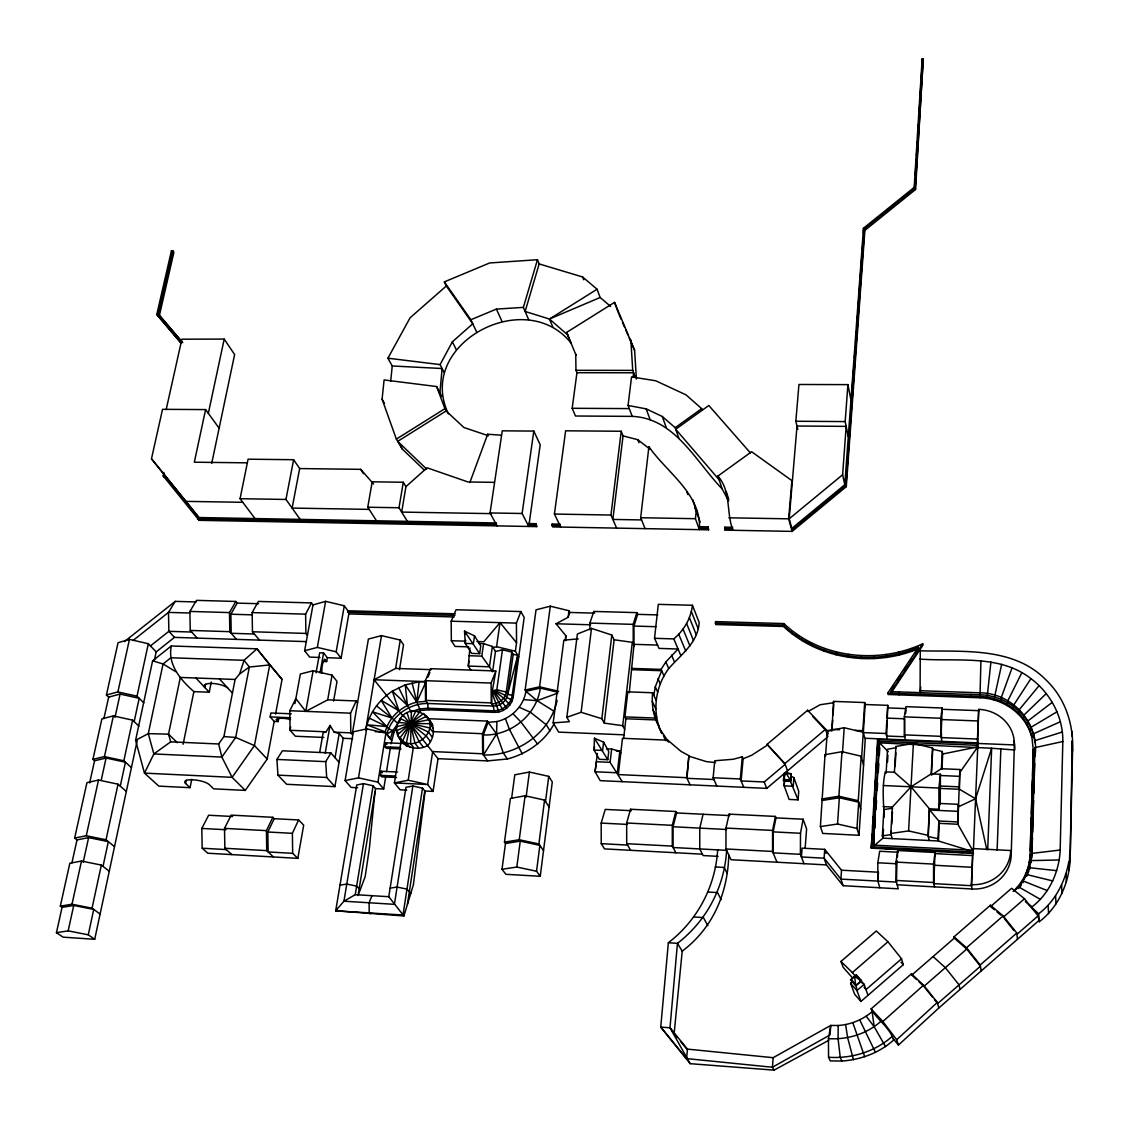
<?xml version="1.0" encoding="UTF-8"?>
<svg xmlns="http://www.w3.org/2000/svg" width="1129" height="1129" viewBox="0 0 1129 1129"><rect width="100%" height="100%" fill="white"/><g stroke="black" fill="none" stroke-linecap="round" stroke-linejoin="round"><path stroke-width="1.5" d="M972.676 856.883L971.547 885.729L933.782 883.626L935.038 852.494L897.738 850.532L896.017 862.09L896.031 880.437L898.261 888.819L843.137 885.7L826.456 864.913L731.013 859.719L725.961 848.98L725.975 828.065L729.136 814.136L775.411 816.422L775.99 817.876L773.182 831.875L773.125 852.861L800.419 854.314L803.975 863.699M776.992 862.231L772.546 851.449L772.603 830.436L775.411 816.422M934.487 886.886L933.542 882.525L933.584 864.108L935.038 852.494M941.657 741.372L940.824 718.242L942.179 708.01L905.924 706.655L904.315 716.859L904.329 734.866L905.402 739.904M942.179 708.01L940.993 737.59L977.686 739.072L978.194 742.868L864.8 738.253M800.419 854.314L800.489 833.273L803.1 819.217L775.99 817.876M920.079 692.656L920.276 650.812C962.529 651.955 1013.207 646.465 1045.877 679.841C1065.268 698.089 1073.961 724.959 1072.55 751.18L1070.123 859.409C1069.078 883.16 1058.452 907.137 1039.301 921.73L1038.087 915.859L1024.483 898.755L1011.64 888.269L990.599 906.559L994.409 909.748M977.686 739.072L978.716 709.365A36.961 34.336 1.9 0 1 1014.35 744.928L1011.217 855.09A37.553 35.634 8.5 0 1 972.097 888.989L897.188 884.783M884.205 817.142C883.57 802.197 881.834 786.842 885.263 771.841L894.408 772.25L911.018 786.786L929.407 808.801L928.292 836.504L937.973 838.706L938.425 840.992L970.037 850.687M885.531 1046.597L874.171 1026.755L872.11 1011.683C862.655 1019.797 850.603 1024.666 838.184 1025.499L838.071 1038.751L840.258 1057.421L841.867 1061.062C860.764 1059.708 879.59 1052.863 893.674 1039.964C889.737 1027.461 877.177 1019.826 871.108 1008.903L911.428 973.847L923.564 985.165L937.338 1002.411L938.749 1008.042L898.444 1045.087L893.293 1038.863M1013.856 741.076A36.749 34.18 2.2 0 1 1014.816 749.981L991.657 748.245L975.583 798.739L958.662 806.699L958.267 804.328L939.709 803.453L938.933 810.439L938.891 788.056L940.429 774.282L931.185 773.873L911.018 786.786L892.376 807.037L890.823 833.456L892.15 838.621M940.231 804.088L940.429 774.282M972.506 850.179L957.872 824.255L958.267 804.328M986.817 849.742L975.583 798.739L959.452 789.27L959.848 769.512L941.403 768.708L931.425 775.101M1070.123 859.409L1072.282 741.626M1029.098 904.555L1032.019 906.841C1049.49 893.561 1059.214 871.701 1060.173 850.038L1062.826 741.527C1063.25 716.929 1050.464 693.22 1030.918 678.614C999.391 653.987 956.7 661.876 919.825 659.082M565.784 640.552L565.77 635.599L556.032 623.772L568.127 617.267L569.849 612.454L568.974 610.747L550.303 606.188L536.035 609.829L525.126 690.045L525.902 691.315C523.602 706.204 511.437 718.27 496.901 721.558L496.591 733.949L503.336 753.029L507.344 758.984C526.777 753.96 544.912 741.471 554.283 723.463M396.632 726.554C394.797 743.178 413.891 753.353 427.778 745.521C448.255 720.965 406.482 692.994 396.632 726.554L428.822 719.681L432.873 725.227M594.433 738.225L594.094 750.065L599.344 759.309L607.783 759.676L608.743 751.491L603.606 742.162L594.433 738.225L607.783 759.676M1013.122 891.346C1023.382 882.13 1029.549 868.709 1030.057 854.949L1033.261 749.487L1032.612 775.327M1030.311 850.814L1031.327 817.452M1031.44 813.938L1032.442 780.591M1062.826 741.527L1034.997 747.61L1031.807 853.397C1031.412 866.366 1025.88 878.729 1017.328 888.368L1017.215 887.281M1031.666 857.984L1032.485 837.506M1032.64 832.228L1033.599 800.546M1033.811 793.504L1034.7 763.585M1034.912 756.543C1040.359 723.887 1012.431 692.811 979.789 692.811L919.712 690.694M980.918 661.044L980.043 694.787C1006.475 695.281 1032.033 715.659 1034.841 742.6L1034.714 740.695L1062.389 731.987M997.119 850.137L1000.873 748.626M275.589 714.036L282.052 679.39L256.932 648.822L171.298 645.971C167.417 664.769 180.838 680.095 193.878 691.625L209.26 692.218L211.306 682.001M656.175 700.403L652.562 692.754L627.795 691.851L624.93 716.873L625.889 718.764L655.977 719.949L661.806 733.427C651.659 712.639 655.074 686.884 668.735 668.509C680.858 654.778 698.075 642.584 699.19 622.474L692.444 605.271L658.292 604.354L654.538 638.308L659.011 648.399L678.077 649.006L665.828 661.961L661.072 669.398L664.007 675.904M987.706 849.643L991.657 748.245L879.632 742.868L879.251 741.301L977.531 745.323L977.601 743.616L877.558 739.537L871.278 848.147L973.297 853.482L972.873 848.571L1010.723 850.532L1011.217 855.09M658.673 725.552C652.887 715.715 651.616 703.96 652.562 692.754M972.097 888.989L971.363 884.628L972.873 848.571M977.954 748.456L977.277 743.432L978.716 709.365M973.438 849.996L977.742 746.89L942.687 754.003L941.925 769.442M970.898 694.462L970.996 697.454M959.848 769.512L957.872 824.255L939.3 823.337L938.848 821.009L929.647 810.001L957.575 811.328M469.932 647.905L468.281 666.068L470.878 670.09M937.973 838.706L938.848 821.009L957.477 821.926M941.403 768.708L942.249 751.505L932.737 749.247L932.512 747.991L913.403 743.432L895.918 746.467L894.408 772.25M939.3 823.337L938.425 840.992L882.949 838.141L873.225 846.482L879.251 741.301M929.139 840.512L928.052 835.347L929.407 808.801L938.707 809.253M931.185 773.873L932.512 747.991M931.51 773.379L932.737 749.247M920.417 692.232L920.699 687.025M890.823 833.456L908.591 830.916L913.403 743.432M891.331 831.085L891.12 834.613L882.342 835.869L882.949 838.141L883.471 829.392M891.741 824.057L892.46 811.737M895.099 766.605L895.904 752.874M887.38 739.17L886.053 733.497L886.815 720.951M886.999 717.818L887.761 705.343L865.181 704.51L864.687 702.548L833.527 701.405L831.89 730.703L826.005 730.477L812.824 716.576M877.91 881.17L878.447 872.223L841.514 870.205L824.72 849.361L802.084 848.161L801.421 856.953L824.099 858.181L840.907 879.11L843.137 885.7M882.342 835.869L883.922 809.549L892.658 808.223M886.11 773.196L887.549 749.219L896.2 747.723L895.918 746.467M887.521 761.962L887.93 755.132M871.278 848.147L872.152 834.105M872.59 827.091L873.239 816.563M873.677 809.535L874.439 797.257M874.876 790.229L875.539 779.702M875.977 772.688L876.626 762.16M877.064 755.146L877.826 742.854M873.225 846.482L879.632 742.868L888.142 751.716M922.153 58.891L914.194 187.372L863.473 228.241L844.788 484.708L791.838 528.4L791.711 529.924L845.946 485.16L864.574 228.622L915.309 187.739L923.254 58.863L922.153 58.891L922.139 64.311M873.733 846.129L874.269 837.365M874.806 828.601L875.356 819.823M876.005 809.31L876.541 800.532M877.191 790.018L877.628 783.004M878.277 772.476L878.828 763.712M879.364 754.948L879.801 747.934M914.532 187.4L915.083 178.608M915.294 175.094L916.268 159.274M916.494 155.746L917.355 141.69M917.679 136.411L918.441 124.091M918.766 118.827L919.641 104.757M919.853 101.243L920.728 87.173M920.939 83.659L921.927 67.825M724.677 528.682L732.481 528.838L732.622 527.314L724.818 527.172L724.677 528.682L725.171 530.136L792.121 531.392L846.284 486.67L864.87 230.372L915.534 189.531L923.254 58.863M860.707 809.239L858.266 800.701L861.173 756.218L841.994 751.702L825.031 754.68L820.402 826.569L822.731 833.428L859.014 835.291L865.209 739.82L862.852 730.689L864.687 702.548M859.014 835.291L856.967 828.418L858.689 802.183L839.355 797.751L822.293 800.461M861.596 757.771L863.262 732.269L844.21 727.739L827.359 730.844L825.511 756.218L825.031 754.68M865.181 704.51L863.346 732.594L886.053 733.497M830.083 1034.926L830.718 1025.442L838.184 1025.499M841.514 870.205L840.907 879.11L896.468 882.074L896.948 860.467M821.813 798.979L838.903 796.255L841.994 751.702M820.402 826.569L837.535 824.015L839.355 797.751M842.446 753.269L844.21 727.739M851.407 399.849L851.788 394.586M852.169 389.336L852.931 378.836M853.312 373.572L854.088 363.072M854.47 357.822L855.232 347.309M855.613 342.059L856.375 331.559M856.756 326.295L857.518 315.795M857.899 310.546L858.675 300.032M859.056 294.782L859.818 284.282M860.072 280.782L860.961 268.519M861.215 265.019L862.104 252.755M862.358 249.255L863.135 238.755M863.516 233.505L863.473 228.241M831.89 730.703L832.637 720.203M833.019 714.953L833.766 704.454M848.288 436.627L845.169 421.583L847.907 384.622L798.937 384.481L795.832 421.258L797.836 429.373M844.788 484.708L842.615 474.759L846.171 426.381L797.018 426.014L789.199 518.79L791.838 528.4M805.16 848.034L806.6 828.954L803.1 819.217M784.711 778.911L784.161 785.826L789.157 799.431L798.076 799.854L798.739 791.316L793.899 777.599L790.864 776.187M790.723 777.923L790.455 781.395L798.076 799.854M790.752 780.788L791.302 773.831L785.713 772.49L784.02 773.506L783.47 780.449L790.752 780.788L785.713 772.49L783.47 780.449M793.899 777.599L793.221 786.25L784.161 785.826L784.443 779.631L789.905 779.871L790.455 781.395L784.994 781.155M841.867 1061.062L830.252 1060.907L828.559 1057.266L828.446 1038.652L830.718 1025.442L773.153 1057.69L772.405 1067.244L774.057 1070.137L828.714 1040.345M411.379 711.355L410.589 743.616L413.383 747.243L408.204 780.224L394.43 782.919L401.458 738.945M792.121 531.392L788.649 518.832L791.881 480.615L751.618 451.727L717.945 476.029L722.123 488.843L728.685 501.121M774.057 1070.137L690.172 1063.673L669.991 1027.771L677.456 943.336C706.599 920.925 724.522 887.013 726.61 850.363L673.053 847.512L673.039 826.753L676.581 812.936L675.834 811.497L630.546 809.253L626.666 822.999L626.708 843.688L630.645 850.306M743.785 787.322L740.314 778.982L742.303 756.783L733.271 759.252L714.756 760.763L713.133 777.74L716.859 786.066M742.303 756.783L743.108 758.773L741.118 780.929L764.234 781.988L785.177 764.333L767.085 744.336L807.63 710.24L825.624 729.207L827.882 736.757M448.411 413.863C415.331 344.359 524.886 285.397 570.893 342.877L566.631 332.406L614.557 302.36L634.611 350.286L636.417 379.034M717.649 849.883C715.447 886.519 697.468 920.361 668.354 942.757L660.747 1027.094L690.172 1063.673M677.301 1037.537L674.126 1033.67L682.212 951.182C713.189 927.742 727.753 893.095 728.784 854.992M439.901 392.737L442.116 368.52L392.243 365.979L387.924 358.203L410.081 317.799L446.336 285.99L444.36 281.883L489.633 262.972L537.46 259.712L539.168 263.918L525.126 311.463L549.47 319.027L567.619 334.833M1069.135 870.163L1069.826 850.829M686.559 1058.593L687.462 1049.109L669.991 1027.771L660.747 1027.094L686.559 1058.593L772.405 1067.244L828.559 1035.773M715.433 623.194L783.131 625.141C818.553 658.56 873.959 665.941 918.3 647.326L918.54 648.681C874.255 667.281 818.934 659.886 783.554 626.496L715.941 624.549L715.433 623.194L715.588 621.613L783.893 623.561C820.247 658.235 877.826 664.558 922.732 643.784L922.957 645.153L891.148 692.924L890.866 691.625L922.732 643.784M715.941 624.549L715.588 621.613M725.171 530.136L724.818 527.172M732.947 530.291C726.046 512.622 731.451 491.736 717.945 476.029M708.066 528.386L708.222 526.862L699.006 526.693L698.837 528.217L708.066 528.386L708.575 529.826L552.702 526.918L551.996 525.493L552.194 524.011L560.21 524.152L560.012 525.648L551.996 525.493M708.575 529.826L708.222 526.862M686.686 777.698L688.902 755.668L681.097 751.434L667.775 740.187L622.474 738.295L618.311 774.579L686.686 777.698L690.087 784.824M688.902 755.668L686.968 778.304L713.937 779.532M390.662 381.376L392.243 365.979M645.111 528.654L640.665 517.731L648.907 446.717C666.533 472.218 700.756 493.669 699.514 528.146L699.006 526.693M424.589 470.398L402.023 448.792L396.364 439.11L382.082 399.214L384.1 379.937L436.627 386.541L441.919 396.561M699.359 529.656L695.422 518.691L696.226 511.084L692.769 499.653M374.997 791.937L370.411 837.676A100.058 32.713 -86 0 1 369.239 849.361L365.147 876.725L358.048 895.579L375.534 788.606L373.106 785.756L363.453 783.639L356.764 784.965L335.694 910.807L403.9 915.972L413.397 884.741L425.097 791.373L422.514 788.141L412.861 786.01L405.988 787.336L388.785 896.708L403.9 915.972M468.648 646.861L455.043 646.423L451.346 640.722L451.177 621.19L456.074 609.745L520.878 611.565L524.181 617.45L513.201 697.002C511.86 705.865 503.379 712.625 494.488 712.357L429.076 709.774L420.51 710.522L416.799 702.139L419.085 681.831L426.028 681.634L426.197 699.67M624.676 729.433L622.728 725.693L632.296 642.33L614.12 639.776L611.819 635.048L591.497 628.387L577.385 634.004L566.843 717.31L569.369 721.713L553.168 722.885L563.851 640.185L578.231 638.859M629.262 692.754L634.018 644.334L657.685 645.082M623.617 738.62L625.889 718.764M622.248 781.663L610.097 762.329L611.65 749.077L606.527 748.866M603.606 742.162L602.618 750.432L594.094 750.065L594.489 746.763M597.41 753.452L595.068 771.77L600.219 780.647L766.732 788.381L826.541 737.886M622.728 725.693L604.227 723.11L601.842 718.707L611.819 635.048M604.227 723.11L614.12 639.776M722.123 488.843C695.803 461.69 675.17 418.266 632.226 416.375L628.077 405.466L631.548 376.903L655.709 380.769L686.009 394.854L701.702 408.656L702.21 410.236M633.087 377.171L633.609 372.796L576.947 372.697L575.959 370.312L575.748 354.238M990.923 661.961L987.325 695.492M616.632 528.118L610.958 515.036L621.218 431.25L565.629 430.812L554.424 514.062L560.704 527.074M621.218 431.25L623.053 435.893L612.864 519.425L641.568 519.933M566.843 717.31L581.11 712.286L591.497 628.387M505.496 843.518L501.996 869.274L505.905 874.312L540.241 876.287L536.543 871.249L539.874 845.367L520.243 841.133L505.496 843.518L504.465 842.135L510.407 798.429L525.084 795.79L544.559 800.094L549.103 806.967M545.519 801.534L548.75 776.371L529.416 772.038L514.81 774.804L511.635 798.189M540.241 876.287L552.293 781.945L548.75 776.371M543.529 850.56L538.9 843.998L544.559 800.094M565.135 640.538L565.77 635.599M568.127 617.267L568.974 610.747M504.465 842.135L519.241 839.736L525.084 795.79M525.126 690.045L539.577 686.827L550.303 606.188M501.996 869.274L516.814 867.044L520.243 841.133M526.072 797.243L529.416 772.038M632.226 416.375L575.48 416.008L572.177 408.289L576.947 372.697M492.569 671.797L495.462 651.518L502.461 649.824L511.846 652.054L513.201 654.326L517.774 655.272L512.227 695.436C510.872 704.313 502.391 711.087 493.472 710.804L427.976 708.236L419.395 708.998L411.069 711.863L407.414 705.385L392.356 691.16C378.907 699.938 368.661 713.965 365.81 729.899M536.007 525.197L536.219 523.715L528.245 523.56L528.033 525.056L536.007 525.197L536.727 526.622L199.113 520.328L163.169 475.888L163.931 472.43M536.727 526.622L536.219 523.715M511.846 652.054L506.258 692.035C505.298 698.907 498.736 704.115 491.863 703.833L491.778 693.926L495.843 671.021L491.101 683.059L491.256 702.901L493.274 706.02L494.488 712.357M400.442 719.85L392.85 730.632L390.408 738.888L386.908 733.977C391.41 716.054 409.446 703.141 427.764 703.48L493.274 706.02C500.133 706.302 506.681 701.095 507.641 694.236L513.201 654.326M518.733 656.895L515.374 651.207L516.546 642.782L516.419 623.109L520.878 611.565M502.461 649.824L496.802 689.819L495.123 692.853L491.778 693.926M528.767 526.481L522.12 513.497L533.805 431.08L502.264 430.826L490.057 512.947L497.042 525.888M478.738 643.488L483.607 643.643L492.357 646.437L489.436 666.802L491.962 670.824M493.063 647.58L496.577 646.734L500.02 622.629L516.546 642.782M479.642 653.663L480.771 645.943L474.519 635.881L464.527 631.139L465.261 643.417L471.612 653.409L479.642 653.663L464.527 631.139L465.797 634.131M469.029 660.987L468.281 666.068L489.436 666.802L481.773 656.147L483.607 643.643M474.519 635.881L473.361 643.671L465.261 643.417L465.727 640.298M897.428 857.165L897.738 850.532M407.428 904.202L424.786 790.992L433.056 791.401L438.024 758.674L403.321 715.264M422.514 788.141L402.982 915.026L335.694 910.807L343.922 901.224L355.24 894.676L388.785 896.708M412.861 786.01L394.402 904.329L343.922 901.224L363.453 783.639M905.529 713.697L906.065 710.296M879.816 887.775L877.868 881.029L877.826 862.768L879.674 851.252L898.162 852.226M399.483 669.68L403.533 644.758L400.245 640.058L381.503 635.627L368.407 639.042L352.177 734.513L350.809 732.862L350.569 713.175L356.242 700.954L327.706 699.839L305.776 711.383L295.854 698.611L289.786 710.734L290.068 730.294L295.361 736.235L323.854 737.463M375.534 788.606L383.705 789.002L385.681 776.837M386.513 771.629L390.451 747.327M391.015 743.856L394.021 732.128L396.702 727.598M355.24 894.676L373.106 785.756M403.547 716.661L374.108 679.743L395.616 668.41L400.245 640.058M383.705 789.002L377.919 782.129L385.906 733.187L366.685 728.854L353.363 731.804L345.079 780.548L351.119 787.407L357.611 787.732M396.462 777.5L381.673 776.794L380.473 775.355L381.136 771.262L397.591 772.024M401.021 748.95L386.316 748.301L385.116 746.819L385.779 742.769L402.136 743.475M494.333 482.351L468.041 481.984L427.044 467.787L405.932 486.655L401.67 512.086L491.454 513.639M365.725 729.856L381.503 635.627M345.079 780.548L358.486 777.867L366.685 728.854M408.275 522.755L399.003 507.754L403.293 482.252L372.203 481.815L367.758 507.231L376.507 520.779M886.618 718.1L904.724 718.792L904.724 736.757L886.646 736.037L887.761 705.343M335.031 757.686L339.208 733.525L334.17 732.156L330.049 725.439L326.112 731.818L323.12 732.848L319.789 751.787M339.081 762.343L330.938 752.958L282.419 750.799L276.901 759.422L277.946 775.143L286.639 784.288L334.904 786.631L343.202 738.295L339.208 733.525M654.538 638.308L673.787 638.901C683.878 630.49 691.004 618.41 692.444 605.271M327.706 699.839L332.053 675.142L313.1 670.781L300.356 674.013L294.951 703.607M316.078 672.757L319.662 652.816L323.6 652.943L327.354 657.727L341.099 658.193L336.174 651.8L344.289 605.793L325.632 601.348L313.001 604.918L304.618 650.756L309.727 657.12L320.001 657.473M341.099 658.193L348.847 613.922L347.915 610.761L344.289 605.793M333.605 701.067L337.035 681.408L332.053 675.142M325.194 753.226L330.049 725.439M322.739 661.439L326.662 661.566L327.354 657.727M232.645 816.493L208.625 815.237L201.809 828.432L202.162 848.218L207.835 853.228L297.83 858.35L303.687 825.172L298.606 819.964L274.22 818.68L272.837 817.311L231.191 815.124L224.516 828.376L224.84 848.26L231.854 854.597M320.029 672.898L323.6 652.943M653.776 695.323L655.286 686.855L661.665 670.711L631.887 669.68M305.776 711.383L313.1 670.781M304.618 650.756L317.32 647.411L325.632 601.348M290.675 726.949L290.068 730.294L326.112 731.818M191.747 779.292L190.067 787.675L185.565 783.47A12.828 3.697 10 0 1 192.932 779.8A12.828 3.697 10 0 1 209.26 784.627L213.649 788.832L245.289 790.413L267.192 759.055L274.206 721.417L270.156 716.915L270.904 712.978L291.268 713.796M274.206 721.417L278.143 721.586L278.877 717.649M255.013 518.55L240.068 498.708L248.084 459.193L293.625 459.715L299.665 468.563L292.115 508.078L369.141 509.391M300.173 519.382L285.962 499.455L293.625 459.715M245.289 790.413L232.137 777.345L221.863 757.065L218.659 743.983L223.909 736.56L235.114 679.46L239.644 673.928L249.34 667.027L269.732 664.925L282.052 679.39M185.565 783.47L186.257 780.097M205.633 684.216L204.942 687.632A12.588 4.121 10.3 0 1 212.28 683.44A12.588 4.121 10.3 0 1 228.227 688.507M183.124 744.251L193.878 691.625M211.702 463.426L234.62 354.562L224.205 339.095L181.868 339.18L166.161 409.644M199.113 520.328L197.998 518.945L496.28 524.463L496.492 522.981L198.902 517.534L151.469 458.783L162.534 409.333L205.605 409.587L194.329 462.198L247.209 462.834M190.067 787.675L158.822 786.123L144.47 773.125L135.593 740.299L152.613 660.832L171.298 645.971M109.273 871.221L101.342 865.082L81.5 861.046L69.843 863.219L60.317 906.15L62.053 907.377L56.45 932.667L63.083 937.155L94.709 939.3L137.188 740.695M154.363 660.31L156.169 651.899L174.445 637.377L305.677 641.597M208.343 413.355L224.205 339.095M114.523 846.637L106.013 839.807L118.023 784.189L98.519 780.04L86.947 782.651L74.641 838.043L77.012 839.891L88.626 837.591L108.328 841.655L103.007 866.366M143.849 702.887L137.018 696.184L148.336 643.713L129.454 639.395L118.051 642.711L106.422 694.984L108.666 697.101L120.111 694.067L139.177 698.315L134.168 721.629M100.114 914.038L92.042 908.196L101.342 865.082M131.43 767.607L123.837 760.777L132.601 720.147L113.394 715.913L101.906 718.848L92.917 759.337L94.554 760.763L106.084 758.039L125.432 762.216L120.267 786.151M94.709 939.3L88.274 934.812L93.735 909.409L73.738 905.444L62.053 907.377M60.317 906.15L72.002 904.216L81.5 861.046M92.917 759.337L104.447 756.599L113.394 715.913M56.45 932.667L68.163 930.875L73.738 905.444M83.193 862.344L88.626 837.591M101.201 780.294L106.084 758.039M114.989 717.409L120.111 694.067M74.641 838.043L86.27 835.728L98.519 780.04M106.422 694.984L117.896 691.922L129.454 639.395M71.917 862.866L77.012 839.891M89.643 782.905L94.554 760.763M103.882 718.679L108.666 697.101M181.204 343.399L156.79 314.497L171.439 250.751L172.808 250.723L173.88 252.332L159.401 315.499L181.628 341.551M159.401 315.499L158.3 313.947L172.808 250.723M1039.301 921.73L1038.666 913.756C1055.22 901.337 1065.141 881.763 1068.824 861.681M1001.677 664.275L994.536 697.073M703.099 814.263L699.754 828.121L699.754 848.937L703.099 855.556L718.072 856.361M1028.194 868.215L1029.041 864.786M1030.198 866.55L1029.507 869.386L1029.366 867.707L1056.702 870.657M675.876 852.748L672.305 846.115L672.291 825.327L675.834 811.497M513.201 697.002L512.227 695.436L507.641 694.236L517.774 655.272M557.726 692.19L540.325 688.111C536.628 715.236 510.449 736.08 483.325 734.937L483.48 754.976C516.532 756.091 550.204 733.427 557.119 700.347M528.626 319.563L523.362 307.384L537.46 259.712M702.407 854.187L604.523 848.895L601.249 843.673L601.178 823.083L605.243 809.408L631.351 810.693L630.546 809.253M336.103 911.202L336.992 908.266M633.242 644.334L633.2 624.365L636.869 612.638L593.84 611.438L589.86 623.095L589.888 629.728M632.296 642.33L634.018 646L633.976 626.059L637.645 614.345L636.869 612.638M239.644 673.928L244.047 660.31L256.932 648.822L269.732 664.925L254.434 745.563L232.137 777.345L144.47 773.125L153.854 753.946L170.691 741.852L218.659 743.983M1012.05 667.86L1001.268 697.539L1001.465 699.514M469.833 482.577L487.672 434.242L501.149 435.173M507.344 758.984L487.615 760.904L482.647 753.777L482.492 733.709L487.319 721.078L428.173 718.693M483.325 734.937L488.137 722.32L487.319 721.078M1027.362 874.834L1028.971 870.741M371.977 895.692L369.098 902.763L369.211 912.909L370.129 913.813M427.947 677.132L429.867 672.644M415.74 710.974L402.644 741.061L406.849 746.495M429.076 709.774L427.976 708.236L427.764 703.48L425.548 700.375L425.351 680.674L430.488 668.693L495.8 670.965M394.021 732.128L392.85 730.632L386.908 733.977L385.257 731.874C388.94 716.971 402.122 705.667 416.799 702.139L426.028 681.634L374.108 679.743M297.83 858.35L292.665 853.326L292.383 833.329L298.606 819.964M292.665 853.326L268.137 851.943L267.827 832.002L274.22 818.68M273.444 856.967L266.726 850.617L266.43 830.634L272.837 817.311M1021.844 672.658L1007.83 700.799L1008.014 702.774M307.427 635.373L305.888 633.425L305.62 614.148L311.477 602.914L313.001 604.918M444.134 372.401L440.098 364.596L452.376 341.805L472.755 323.783L446.336 285.99M259.487 640.115L252.459 631.76L252.148 612.595L258.358 601.432L311.477 602.914M1024.483 877.741L1021.674 882.695L1021.562 881.594M254.364 634.018L231.205 633.284L230.88 614.218L237.203 603.112L258.583 603.705M236.455 639.367L229.808 631.675L229.483 612.581L235.834 601.461L237.203 603.112M197.166 638.111L190.237 630.434L189.898 611.424L196.488 600.36L235.834 601.461M334.904 786.631L326.69 777.458L325.702 761.652L330.938 752.958M196.178 601.955L175.207 601.376L168.503 612.398L132.982 640.538M483.48 754.976L496.591 733.949L488.137 722.32L496.901 721.558M1030.918 678.614L1013.884 704.835L1014.068 706.796M887.747 693.164L979.916 696.466C1003.512 697.045 1027.065 713.669 1031.864 737.364C1026.063 714.375 1003.356 698.357 980.071 697.778L888.043 694.476L887.747 693.164L918.3 647.326M891.854 688.746L893.759 685.882M897.569 680.166L900.434 675.876M904.244 670.146L907.109 665.856M909.96 661.566L911.865 658.701M915.69 652.971L918.54 648.681M960.229 771.968L977.742 746.89M1019.6 887.295L1021.392 884.938M851.929 979.972L852.395 981.2L850.603 983.444L854.724 994.381L860.961 1001.423L903.256 964.716L901.549 958.789L887.944 941.769L876.287 930.973L840.964 961.471L843.194 967.355L852.48 977.813M419.932 711.693L399.624 738.31C412.649 753.918 439.506 732.086 426.706 716.195L396.519 730.802L398.368 733.187M1039.117 685.613L1019.346 709.562L1019.515 711.51M500.02 622.629L483.833 641.738L476.988 641.526M1014.35 890.979L1018.527 886.829L1040.501 899.446M1046.287 693.559L1024.116 714.911L1024.271 716.859M856.361 974.877L850.574 979.873L855.669 985.617L861.455 980.607L856.361 974.877L850.574 979.873M898.444 1045.087L896.652 1039.767L937.338 1002.411M896.652 1039.767L882.864 1021.505L923.564 985.165M981.228 970.926L980.198 964.97L1016.792 933.034L1003.131 915.873L990.415 905.218L954.047 936.816L954.301 938.114L966.734 949.052L980.424 966.226L937.634 1003.582L934.459 999.617M1016.933 934.332L1038.087 915.859M938.749 1008.042L1038.497 920.883M954.047 936.816L966.495 947.781L1003.131 915.873M919.034 981.863L923.875 986.379L966.734 949.052M1003.3 917.2L1024.483 898.755M901.549 958.789L865.999 989.611L864.052 987.169M916.621 979.591L911.78 975.075L954.301 938.114M840.964 961.471L852.353 972.549L887.944 941.769M852.988 981.383L850.603 983.444L856.939 990.585L860.961 1001.423M857.786 977.234L864.122 984.361L856.939 990.585L856.205 985.49L860.538 981.736L860.1 980.508M787.506 770.853L784.895 763.571L825.624 729.207M789.199 518.79L842.615 474.759M892.39 1036.196C875.271 1051.734 851.449 1058.833 828.559 1057.266M828.446 1038.652C847.385 1039.88 867.044 1033.952 881.17 1021.068M882.934 214.552L892.517 206.819M895.255 204.617L897.992 202.401M902.099 199.099L904.837 196.883M124.345 641.653L175.207 601.376M150.453 645.929L168.856 631.323L191.69 632.042M1052.299 702.323L1028.096 720.81L1028.251 722.743M767.367 745.112L751.759 755.216L743.108 758.773M678.938 438.504L675.17 427.679L701.702 408.656M396.364 439.11L444.925 408.67L436.627 386.541M487.672 434.242L488.448 435.752L463.878 427.496L446.138 410.97L397.676 441.354L426.635 469.071M552.829 327.114L549.47 319.027L597.072 289.236L600.134 297.491L610.591 306.382M1057.04 711.75L1031.229 727.147L1031.37 729.066M419.085 681.831L405.269 684.837L392.356 691.16L398.918 710.79L381.179 700.361L391.904 718.002L397.337 723.054M135.593 740.299L148.294 733.652L168.531 734.146L177.38 742.741M1060.427 721.699L1033.444 733.808L1033.585 735.727M549.47 319.027L600.134 297.491M444.36 281.883L470.835 319.747L496.407 309.092L523.362 307.384M557.726 693.135L537.079 700.657L523.63 699.613M417.194 711.665L420.51 710.522M493.034 690.68L496.802 689.819L506.258 692.035L507.641 694.236M540.325 688.111L525.902 691.315L537.079 700.657L554.029 711.256M339.998 885.122L346.772 884.078L356.651 886.124L359.968 889.483M390.14 888.128L397.098 887.069L406.976 889.13L410.9 893.378M1060.173 850.038L1031.807 853.397L1031.948 855.105M398.65 687.603L407.414 705.385L405.269 684.837L416.799 702.139L426.212 701.307M492.936 691.273L496.435 691.103L505.34 695.379L506.723 697.567L511.084 699.557L512.058 701.109M922.351 60.797L923.451 60.754M1059.242 859.988L1031.087 860.594L1031.243 862.288M575.959 370.312L632.734 370.383L635.359 377.552M572.177 408.289L629.262 408.599M795.832 421.258L845.169 421.583M299.665 468.563L360.715 469.339L373.572 484.016M375.336 731.733L385.257 731.874L366.925 724.804L386.838 726.554L388.489 728.671L392.85 730.632M240.068 498.708L285.962 499.455M151.469 458.783L185.932 501.375L242.777 502.306M367.758 507.231L399.003 507.754M490.057 512.947L522.12 513.497M554.424 514.062L610.958 515.036M728.84 517.802L788.649 518.832M640.665 517.731L695.422 518.691M569.849 612.454L594.673 613.146M637.645 614.345L657.798 614.91M347.915 610.761L455.17 613.823M347.647 612.271L454.945 615.361M348.847 613.922L454.225 616.97M252.148 612.595L305.62 614.148M189.898 611.424L229.483 612.581M589.86 623.095L633.2 624.365M189.587 613.019L168.503 612.398L168.856 631.323L174.445 637.377M230.88 614.218L252.402 614.853M556.032 623.772L590.707 624.789M633.976 626.059L655.963 626.708M451.177 621.19L516.419 623.109M252.459 631.76L305.888 633.425M190.237 630.434L229.808 631.675M451.346 640.722L465.021 641.145M468.775 655.709L481.773 656.147M631.266 668.382L661.072 669.398M395.616 668.41L431.151 669.652M890.866 691.625L980.043 694.787M425.351 680.674L491.101 683.059M235.114 679.46L180.315 677.442L168.531 734.146L170.691 741.852M942.39 709.308L978.871 710.663M888.34 707.939L906.333 708.603M904.315 716.859L940.824 718.242M941.036 719.54L977.785 720.951M425.548 700.375L491.256 702.901M624.93 716.873L655.06 718.058M831.509 729.447L839.609 729.757M855.33 730.392L862.852 730.689M904.329 734.866L940.782 736.32M289.786 710.734L350.569 713.175M977.277 743.432L1014.35 744.928M270.156 716.915L290.534 717.748M624.111 734.824L558.657 732.128L553.168 722.885M482.492 733.709L432.492 731.62L429.782 727.937L410.392 723.534L397.874 722.362M334.17 732.156L350.809 732.862M343.202 738.295L352.615 738.705M616.392 751.067L619.793 751.208L620.781 753.043M385.116 746.819L399.864 747.469M482.647 753.777L432.675 751.575L427.637 784.5L433.056 791.401M940.655 775.51L959.156 776.329M610.097 762.329L596.422 761.722L595.068 771.77L617.323 772.786L619.793 751.208L611.65 749.077M784.02 773.506L791.302 773.831M438.024 758.674L487.615 760.904M940.556 786.024L959.057 786.857M713.133 777.74L740.314 778.982M883.301 785.53L938.891 788.056M941.007 788.437L959.452 789.27M276.901 759.422L325.702 761.652M380.473 775.355L395.291 776.046M277.946 775.143L326.69 777.458M883.16 806.6L892.376 807.037M406.666 790.117L400.089 789.792L394.43 782.919L427.637 784.5L408.204 780.224M676.581 812.936L729.786 815.59L729.136 814.136M626.666 822.999L672.291 825.327M725.975 828.065L772.603 830.436M601.178 823.083L627.484 824.424M673.039 826.753L726.639 829.49M773.182 831.875L800.489 833.273M872.816 845.071L973.142 850.278M870.868 846.736L973.071 852.07M873.62 847.879L877.12 848.062M884.148 848.429L899.926 849.262M905.19 849.53L920.968 850.363M927.982 850.73L942.023 851.464M949.037 851.83L963.065 852.564M970.079 852.931L973.593 853.115M935.264 853.623L972.803 855.599L972.634 854.455M626.708 843.688L672.305 846.115M725.961 848.98L772.546 851.449M601.249 843.673L627.541 845.071M896.017 862.09L933.584 864.108M933.824 865.223L971.632 867.27M877.826 862.768L896.454 863.77M224.516 828.376L266.43 830.634M201.809 828.432L225.983 829.744M267.827 832.002L292.383 833.329M715.25 866.973L724.268 867.467L727.118 873.366M896.031 880.437L933.542 882.525M224.84 848.26L266.726 850.617M202.162 848.218L226.322 849.587M708.447 892.051L717.522 892.573L721.121 899.615M694.279 917.016L703.395 917.567L707.841 925.695M668.354 942.757L677.456 943.336L682.212 951.182M223.909 736.56L235.693 737.463L254.434 745.563L267.192 759.055M687.462 1049.109L773.153 1057.69M492.837 691.738L495.899 692.049L503.689 698.216L509.885 704.905M715.546 762.583L706.415 761.609L689.184 756.275M387.924 358.203L440.098 364.596M628.077 405.466L646.169 408.867L662.286 416.488L675.17 427.679M68.163 930.875L88.274 934.812M72.002 904.216L92.042 908.196M86.27 835.728L106.013 839.807M516.814 867.044L536.543 871.249M104.447 756.599L123.837 760.777M519.241 839.736L538.9 843.998M358.486 777.867L377.919 782.129M117.896 691.922L137.018 696.184M908.591 830.916L928.052 835.347M837.535 824.015L856.967 828.418M838.903 796.255L858.266 800.701M317.32 647.411L336.174 651.8M539.577 686.827L558.587 691.287M496.577 646.734L515.374 651.207M1052.68 880.916L1026.656 874.523L1026.811 876.189M623.053 435.893L637.786 439.703L649.782 449.017L648.907 446.717M492.696 692.204L495.123 692.853L506.794 708.123M539.168 263.918L582.635 276.986L597.072 289.236M152.613 660.832L163.056 663.979L175.644 671.614M581.11 712.286L601.842 718.707M1047.246 890.569L1023.029 880.945L1023.184 882.596M519.241 707.262L530.447 712.272L546.337 724.818L550.035 730.957M492.526 692.684L494.192 693.446L503.026 710.536M369.296 718.185L386.838 726.554L372.499 711.82L391.904 718.002L376.479 705.851M400.16 718.51L428.568 732.142L431.97 736.757M805.965 640.891L811.991 644.165M861.455 980.607L854.653 976.514L855.669 985.617M795.973 634.456L798.753 636.375M492.272 693.192L498.82 711.976M860.538 981.736L864.122 984.361L868.032 995.298M1025.344 901.549L1038.666 913.756M996.949 911.879L1000.76 915.069M118.023 784.189L126.335 791.429M933.076 956.559L945.34 967.68L959.057 984.869L960.031 989.456M132.601 720.147L138.881 726.102M513.018 713.768L521.019 722.123L537.587 744.053M148.336 643.713L156.169 651.899M195.896 678.007L209.26 692.218M871.108 1008.903L882.864 1021.505M767.085 744.336L784.895 763.571M219.393 678.882L232.433 693.107M900.984 962.218L903.256 964.716M278.143 721.586L276.139 719.342A11.262 3.599 9.6 0 1 290.534 719.554M859.141 979.436L856.276 976.218L856.713 977.446M852.395 981.2L855.26 984.417M750.432 452.955L708.814 405.494L675.707 429.246L719.187 479.825M158.3 313.947L182.771 342.637M156.79 314.497L181.233 343.174M381.136 771.262L382.35 772.716M680.477 1041.39L686.827 1049.109M163.169 475.888L164.312 477.299M185.932 501.375L198.902 517.534M923.875 986.379L932.342 996.963M852.353 972.549L855.274 976.204M1004.344 918.526L1013.786 930.381M966.495 947.781L980.198 964.97M385.779 742.769L386.965 744.265M326.662 661.566L324.785 659.195A11.149 3.782 -87.4 0 0 321.878 673.223M356.242 700.954L357.597 702.647M385.906 733.187L391.58 740.384M659.124 727.852L668.65 742.035L667.775 740.187M409.912 747.44L406.384 742.882L410.392 723.534L407.146 712.822M418.478 747.807L414.992 743.249L410.392 723.534L423.671 713.486L426.706 717.635M423.375 747.215L419.254 741.781L410.392 723.534L397.535 734.81L404.436 744.505M866.183 1016.185L874.171 1026.755M430.361 741.499L426.282 736.023L410.392 723.534L429.867 723.675L433.268 728.332M694.716 508.022L696.72 510.76M205.605 409.587L219.125 428.187M669.991 1027.771L674.126 1033.67M171.439 250.751L172.511 252.346M522.275 753.876L509.475 729.517L505.397 718.637M360.715 469.339L363.467 473.714M492.357 646.437L495.462 651.518M403.293 482.252L405.932 486.655M382.082 399.214L384.523 403.448M664.346 737.844L666.039 740.793M444.925 408.67L446.138 410.97M859.719 1019.868L875.455 1052.355M528.245 523.56L528.979 524.999L540.198 444.755L533.805 431.08M452.376 341.805L456.314 349.708M552.194 524.011L552.9 525.437M663.372 735.261L665.376 739.41M653.056 709.788L656.669 717.338M470.835 319.747L476.565 331.799M652.223 701.307L655.836 708.913M655.286 686.855L657.671 691.978M657.939 678.6L660.296 683.765M496.407 309.092L501.897 321.229M665.828 661.961L668.735 668.509M619.101 314.61L621.119 319.267M622.474 322.372L624.492 327.015M625.847 330.12L627.865 334.777M629.22 337.881L634.611 350.286M671.529 655.13L674.394 661.721M673.787 638.901L680.886 655.639M853.425 1059.651L847.611 1037.551L845.593 1024.567M566.631 332.406L576.072 355.282M678.741 634.272L685.755 651.08M683.045 629.121L689.988 646M686.615 623.547L693.488 640.51M689.41 617.648L696.226 634.681M864.687 1056.73L852.804 1022.676M691.357 611.509L698.131 628.641M764.234 781.988L766.732 788.381M637.786 439.703L638.958 442.751M582.635 276.986L583.693 279.752M855.754 984.276L856.205 985.49M646.169 408.867L650.163 419.776M614.557 302.36L618.424 313.058M686.7 491.383L687.843 494.573M400.837 445.475L402.023 448.792M696.226 511.084L700.149 522.106M662.286 416.488L666.166 427.355M826.456 864.913L824.099 858.181L824.72 849.361L826.132 853.439M726.215 491.496L728.784 499.441M807.63 710.24L808.039 711.524L820.106 704.736L833.894 702.704L833.527 701.405M783.131 625.141L783.554 626.496M783.893 623.561L784.316 624.93M791.627 632.423L792.036 633.778M827.359 730.844L828.249 733.822M801.548 639.254L801.943 640.595M812.259 645.082L812.654 646.423M911.428 973.847L911.78 975.075M823.676 649.852L824.043 651.193M861.173 756.218L863.558 765.123M836.166 651.927L836.518 653.268M835.658 653.493L836.01 654.834M791.881 480.615L792.276 482.139M848.077 655.963L848.415 657.304M848.401 654.354L848.74 655.695M877.558 739.537L877.939 741.104M412.127 682.904L416.799 702.139M860.919 655.596L861.244 656.937M860.778 657.233L861.102 658.574M873.578 655.639L873.888 656.979M873.62 657.261L873.931 658.602M845.946 485.16L846.284 486.67M886.237 654.453L886.519 655.794M886.463 656.062L886.759 657.403M899.065 694.871L898.882 691.908L899.164 693.206M898.74 652.068L899.009 653.409M899.164 653.649L899.432 654.989M847.907 384.622L851.28 401.599M911.555 650.022L911.809 651.377M910.948 648.498L911.216 649.852M1031.779 736.094L1033.36 750.743M942.249 751.505L942.687 754.003M864.574 228.622L864.87 230.372M990.415 905.218L990.599 906.559M977.601 743.616L977.813 745.182M979.916 696.466L980.071 697.778M915.309 187.739L915.534 189.531M987.028 697.143L987.169 698.456M1016.792 933.034L1017.497 939.243M994 698.682L994.141 699.994M1018.527 886.829L1018.697 888.481M1000.703 701.038L1000.844 702.351M1007.04 704.2L1007.167 705.498M1025.076 875.398L1025.174 876.499L1027.686 868.808M1012.896 708.095L1013.009 709.393M1029.352 861.949L1029.45 863.078L1030.057 854.949M1018.175 712.667L1018.287 713.965M1022.775 717.846L1022.874 719.131M1026.614 723.534L1026.713 724.818M1029.634 729.659L1029.733 730.943M1034.997 747.61L1035.124 749.515M1048.079 905.543L1048.615 913.587M630.843 339.787L632.734 370.383M1055.559 895.664L1056.024 903.821M1072.042 740.864L1072.55 751.18M1061.585 884.938L1061.966 893.18M1066.03 873.536L1066.369 881.904M1071.788 731.211L1071.915 736.037M1010.723 850.532A37.765 35.818 8.1 0 1 971.363 884.628M249.34 667.027L235.693 737.463L221.863 757.065L153.854 753.946L148.294 733.652L163.056 663.979L170.846 657.77L244.047 660.31L249.34 667.027"/></g></svg>
